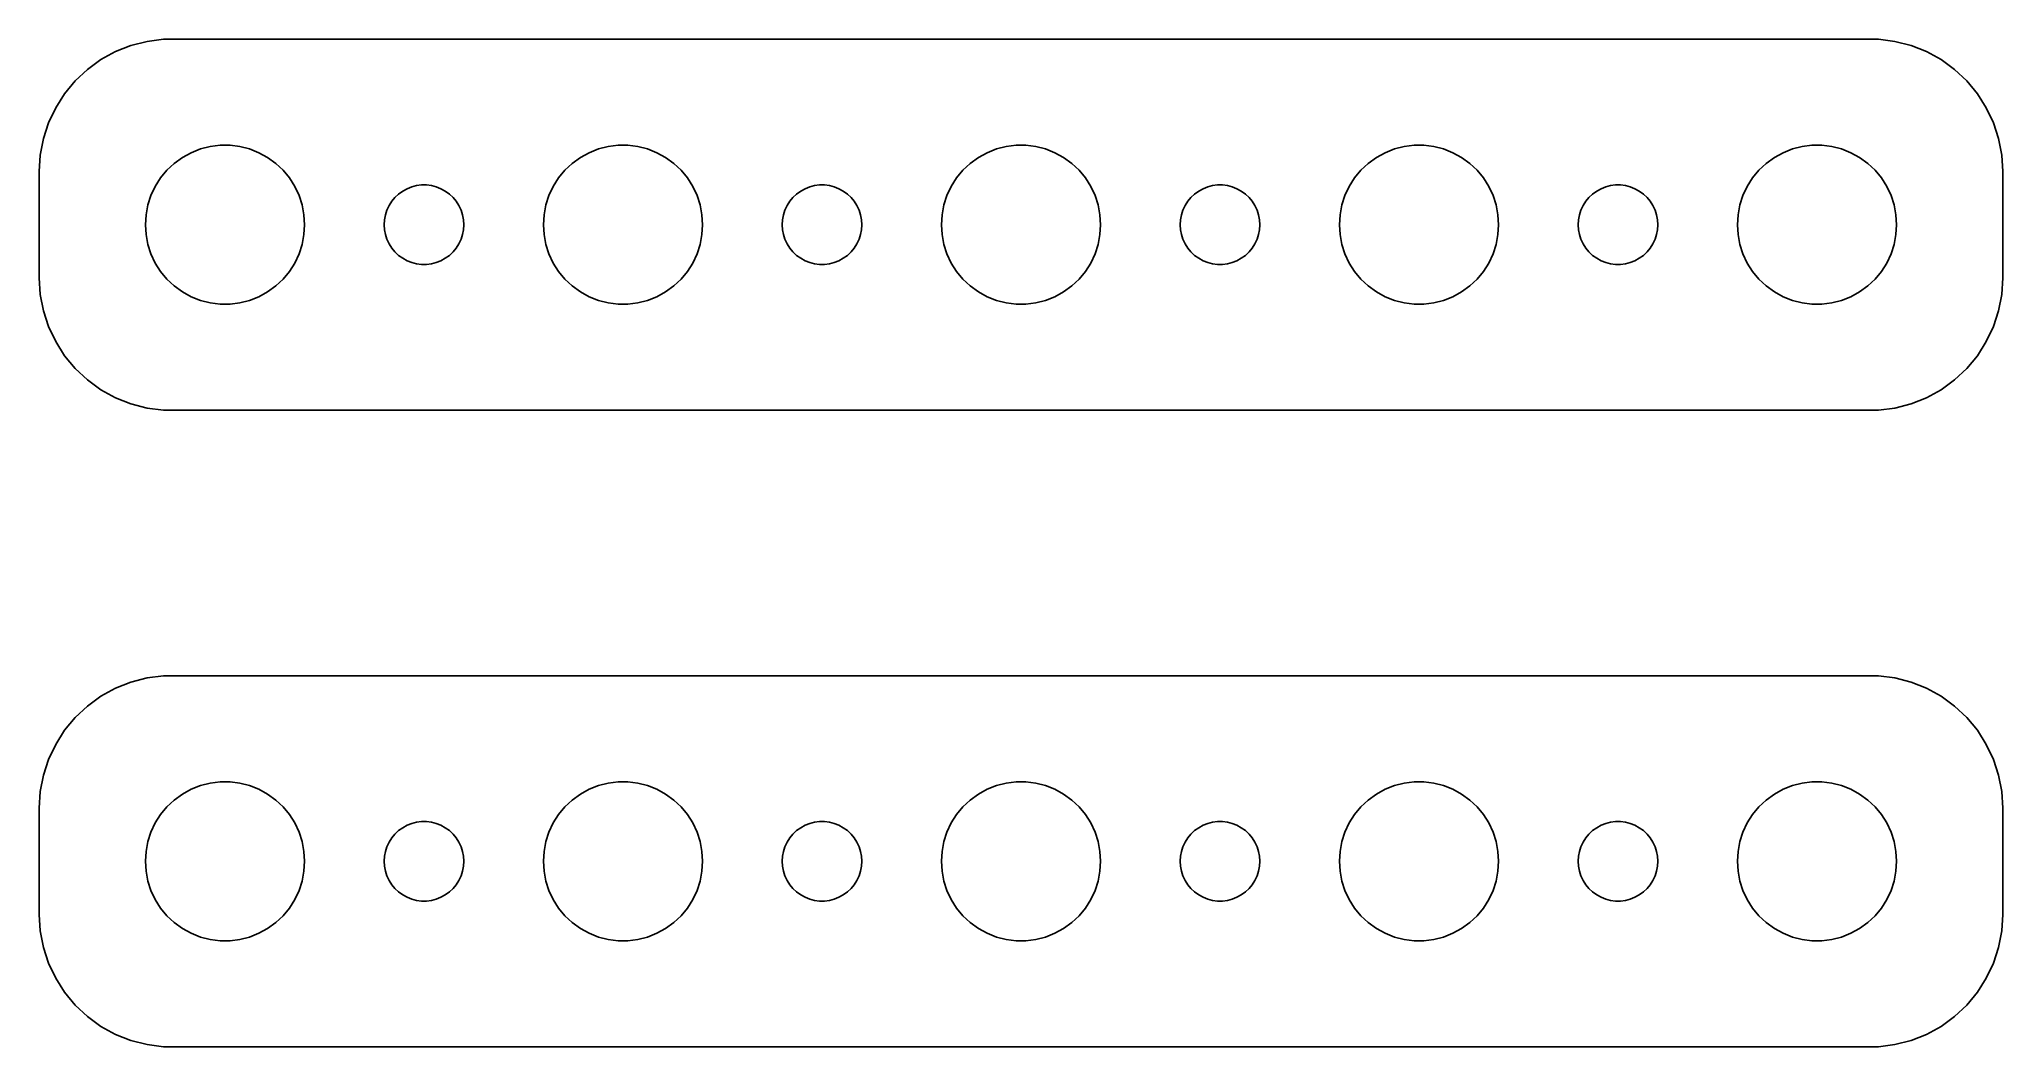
# Model space of a CAD drawing. Header units: metres. Extents: x -37 to 37, y 41 to 79.
import ezdxf

# ---------------------------------------------------------------- set-up
doc = ezdxf.new("R2010")
doc.units = ezdxf.units.M

msp = doc.modelspace()

# ---------------------------------------------------------------- linework, layer by layer
for p, q in [((-34.1289, 78.5241), (-34.6791, 78.2216)), ((-33.5451, 78.7553), (-34.1289, 78.5241)), ((-32.9369, 78.9114), (-33.5451, 78.7553)), ((-32.3139, 78.9901), (-32.9369, 78.9114)), ((32.3139, 78.9901), (-32.3139, 78.9901)), ((32.9369, 78.9114), (32.3139, 78.9901)), ((33.5451, 78.7553), (32.9369, 78.9114)), ((34.1289, 78.5241), (33.5451, 78.7553)), ((34.6791, 78.2216), (34.1289, 78.5241)), ((-35.1871, 77.8526), (-35.6448, 77.4227)), ((-34.6791, 78.2216), (-35.1871, 77.8526)), ((35.1871, 77.8526), (34.6791, 78.2216)), ((35.6448, 77.4227), (35.1871, 77.8526)), ((-35.6448, 77.4227), (-36.0451, 76.9389)), ((36.0451, 76.9389), (35.6448, 77.4227)), ((-36.3815, 76.4088), (-36.6489, 75.8406)), ((-36.0451, 76.9389), (-36.3815, 76.4088)), ((36.3815, 76.4088), (36.0451, 76.9389)), ((36.6489, 75.8406), (36.3815, 76.4088)), ((-36.6489, 75.8406), (-36.8429, 75.2434)), ((36.8429, 75.2434), (36.6489, 75.8406)), ((-36.8429, 75.2434), (-36.9606, 74.6267)), ((-31.2773, 74.7145), (-30.927, 74.8532)), ((-30.927, 74.8532), (-30.5621, 74.9469)), ((-30.5621, 74.9469), (-30.1884, 74.9941)), ((-30.1884, 74.9941), (-29.8116, 74.9941)), ((-29.8116, 74.9941), (-29.4379, 74.9469)), ((-29.4379, 74.9469), (-29.0729, 74.8532)), ((-29.0729, 74.8532), (-28.7227, 74.7145)), ((-16.2773, 74.7145), (-15.927, 74.8532)), ((-15.927, 74.8532), (-15.5621, 74.9469)), ((-15.5621, 74.9469), (-15.1884, 74.9941)), ((-15.1884, 74.9941), (-14.8116, 74.9941)), ((-14.8116, 74.9941), (-14.4379, 74.9469)), ((-14.4379, 74.9469), (-14.0729, 74.8532)), ((-14.0729, 74.8532), (-13.7227, 74.7145)), ((-1.27733, 74.7145), (-0.92705, 74.8532)), ((-0.92705, 74.8532), (-0.56213, 74.9469)), ((-0.56213, 74.9469), (-0.18837, 74.9941)), ((-0.18837, 74.9941), (0.18837, 74.9941)), ((0.18837, 74.9941), (0.56213, 74.9469)), ((0.56213, 74.9469), (0.92705, 74.8532)), ((0.92705, 74.8532), (1.27733, 74.7145)), ((13.7227, 74.7145), (14.0729, 74.8532)), ((14.0729, 74.8532), (14.4379, 74.9469)), ((14.4379, 74.9469), (14.8116, 74.9941)), ((14.8116, 74.9941), (15.1884, 74.9941)), ((15.1884, 74.9941), (15.5621, 74.9469)), ((15.5621, 74.9469), (15.927, 74.8532)), ((15.927, 74.8532), (16.2773, 74.7145)), ((28.7227, 74.7145), (29.0729, 74.8532)), ((29.0729, 74.8532), (29.4379, 74.9469)), ((29.4379, 74.9469), (29.8116, 74.9941)), ((29.8116, 74.9941), (30.1884, 74.9941)), ((30.1884, 74.9941), (30.5621, 74.9469)), ((30.5621, 74.9469), (30.927, 74.8532)), ((30.927, 74.8532), (31.2773, 74.7145)), ((36.9606, 74.6267), (36.8429, 75.2434)), ((-36.9606, 74.6267), (-37, 74)), ((-37, 74), (-37, 70)), ((-32.427, 73.7634), (-32.1869, 74.0536)), ((-32.1869, 74.0536), (-31.9123, 74.3115)), ((-31.9123, 74.3115), (-31.6075, 74.533)), ((-31.6075, 74.533), (-31.2773, 74.7145)), ((-28.7227, 74.7145), (-28.3925, 74.533)), ((-28.3925, 74.533), (-28.0877, 74.3115)), ((-28.0877, 74.3115), (-27.8131, 74.0536)), ((-27.8131, 74.0536), (-27.5729, 73.7634)), ((-17.427, 73.7634), (-17.1869, 74.0536)), ((-17.1869, 74.0536), (-16.9123, 74.3115)), ((-16.9123, 74.3115), (-16.6075, 74.533)), ((-16.6075, 74.533), (-16.2773, 74.7145)), ((-13.7227, 74.7145), (-13.3925, 74.533)), ((-13.3925, 74.533), (-13.0877, 74.3115)), ((-13.0877, 74.3115), (-12.8131, 74.0536)), ((-12.8131, 74.0536), (-12.5729, 73.7634)), ((-2.42705, 73.7634), (-2.1869, 74.0536)), ((-2.1869, 74.0536), (-1.91226, 74.3115)), ((-1.91226, 74.3115), (-1.60747, 74.533)), ((-1.60747, 74.533), (-1.27733, 74.7145)), ((1.27733, 74.7145), (1.60747, 74.533)), ((1.60747, 74.533), (1.91226, 74.3115)), ((1.91226, 74.3115), (2.1869, 74.0536)), ((2.1869, 74.0536), (2.42705, 73.7634)), ((12.5729, 73.7634), (12.8131, 74.0536)), ((12.8131, 74.0536), (13.0877, 74.3115)), ((13.0877, 74.3115), (13.3925, 74.533)), ((13.3925, 74.533), (13.7227, 74.7145)), ((16.2773, 74.7145), (16.6075, 74.533)), ((16.6075, 74.533), (16.9123, 74.3115)), ((16.9123, 74.3115), (17.1869, 74.0536)), ((17.1869, 74.0536), (17.427, 73.7634)), ((27.5729, 73.7634), (27.8131, 74.0536)), ((27.8131, 74.0536), (28.0877, 74.3115)), ((28.0877, 74.3115), (28.3925, 74.533)), ((28.3925, 74.533), (28.7227, 74.7145)), ((31.2773, 74.7145), (31.6075, 74.533)), ((31.6075, 74.533), (31.9123, 74.3115)), ((31.9123, 74.3115), (32.1869, 74.0536)), ((32.1869, 74.0536), (32.427, 73.7634)), ((37, 74), (36.9606, 74.6267)), ((37, 70), (37, 74)), ((-32.7893, 73.1044), (-32.6289, 73.4453)), ((-32.6289, 73.4453), (-32.427, 73.7634)), ((-27.5729, 73.7634), (-27.3711, 73.4453)), ((-27.3711, 73.4453), (-27.2107, 73.1044)), ((-23.4561, 73.1558), (-23.3037, 73.2665)), ((-23.3037, 73.2665), (-23.1387, 73.3572)), ((-23.1387, 73.3572), (-22.9635, 73.4266)), ((-22.9635, 73.4266), (-22.7811, 73.4734)), ((-22.7811, 73.4734), (-22.5942, 73.497)), ((-22.5942, 73.497), (-22.4058, 73.497)), ((-22.4058, 73.497), (-22.2189, 73.4734)), ((-22.2189, 73.4734), (-22.0365, 73.4266)), ((-22.0365, 73.4266), (-21.8613, 73.3572)), ((-21.8613, 73.3572), (-21.6963, 73.2665)), ((-21.6963, 73.2665), (-21.5439, 73.1558)), ((-17.7893, 73.1044), (-17.6289, 73.4453)), ((-17.6289, 73.4453), (-17.427, 73.7634)), ((-12.5729, 73.7634), (-12.3711, 73.4453)), ((-12.3711, 73.4453), (-12.2107, 73.1044)), ((-8.45613, 73.1558), (-8.30373, 73.2665)), ((-8.30373, 73.2665), (-8.13866, 73.3572)), ((-8.13866, 73.3572), (-7.96352, 73.4266)), ((-7.96352, 73.4266), (-7.78107, 73.4734)), ((-7.78107, 73.4734), (-7.59418, 73.497)), ((-7.59418, 73.497), (-7.40581, 73.497)), ((-7.40581, 73.497), (-7.21892, 73.4734)), ((-7.21892, 73.4734), (-7.03647, 73.4266)), ((-7.03647, 73.4266), (-6.86133, 73.3572)), ((-6.86133, 73.3572), (-6.69626, 73.2665)), ((-6.69626, 73.2665), (-6.54385, 73.1558)), ((-2.78932, 73.1044), (-2.62891, 73.4453)), ((-2.62891, 73.4453), (-2.42705, 73.7634)), ((2.42705, 73.7634), (2.62891, 73.4453)), ((2.62891, 73.4453), (2.78932, 73.1044)), ((6.54385, 73.1558), (6.69626, 73.2665)), ((6.69626, 73.2665), (6.86133, 73.3572)), ((6.86133, 73.3572), (7.03647, 73.4266)), ((7.03647, 73.4266), (7.21892, 73.4734)), ((7.21892, 73.4734), (7.40581, 73.497)), ((7.40581, 73.497), (7.59418, 73.497)), ((7.59418, 73.497), (7.78107, 73.4734)), ((7.78107, 73.4734), (7.96352, 73.4266)), ((7.96352, 73.4266), (8.13866, 73.3572)), ((8.13866, 73.3572), (8.30373, 73.2665)), ((8.30373, 73.2665), (8.45613, 73.1558)), ((12.2107, 73.1044), (12.3711, 73.4453)), ((12.3711, 73.4453), (12.5729, 73.7634)), ((17.427, 73.7634), (17.6289, 73.4453)), ((17.6289, 73.4453), (17.7893, 73.1044)), ((21.5439, 73.1558), (21.6963, 73.2665)), ((21.6963, 73.2665), (21.8613, 73.3572)), ((21.8613, 73.3572), (22.0365, 73.4266)), ((22.0365, 73.4266), (22.2189, 73.4734)), ((22.2189, 73.4734), (22.4058, 73.497)), ((22.4058, 73.497), (22.5942, 73.497)), ((22.5942, 73.497), (22.7811, 73.4734)), ((22.7811, 73.4734), (22.9635, 73.4266)), ((22.9635, 73.4266), (23.1387, 73.3572)), ((23.1387, 73.3572), (23.3037, 73.2665)), ((23.3037, 73.2665), (23.4561, 73.1558)), ((27.2107, 73.1044), (27.3711, 73.4453)), ((27.3711, 73.4453), (27.5729, 73.7634)), ((32.427, 73.7634), (32.6289, 73.4453)), ((32.6289, 73.4453), (32.7893, 73.1044)), ((-32.9763, 72.376), (-32.9057, 72.7461)), ((-32.9057, 72.7461), (-32.7893, 73.1044)), ((-27.2107, 73.1044), (-27.0942, 72.7461)), ((-27.0942, 72.7461), (-27.0237, 72.376)), ((-23.9529, 72.373), (-23.8947, 72.5522)), ((-23.8947, 72.5522), (-23.8145, 72.7226)), ((-23.8145, 72.7226), (-23.7135, 72.8817)), ((-23.7135, 72.8817), (-23.5934, 73.0268)), ((-23.5934, 73.0268), (-23.4561, 73.1558)), ((-21.5439, 73.1558), (-21.4065, 73.0268)), ((-21.4065, 73.0268), (-21.2865, 72.8817)), ((-21.2865, 72.8817), (-21.1855, 72.7226)), ((-21.1855, 72.7226), (-21.1053, 72.5522)), ((-21.1053, 72.5522), (-21.0471, 72.373)), ((-17.9763, 72.376), (-17.9057, 72.7461)), ((-17.9057, 72.7461), (-17.7893, 73.1044)), ((-12.2107, 73.1044), (-12.0942, 72.7461)), ((-12.0942, 72.7461), (-12.0237, 72.376)), ((-8.95287, 72.373), (-8.89465, 72.5522)), ((-8.89465, 72.5522), (-8.81445, 72.7226)), ((-8.81445, 72.7226), (-8.71352, 72.8817)), ((-8.71352, 72.8817), (-8.59344, 73.0268)), ((-8.59344, 73.0268), (-8.45613, 73.1558)), ((-6.54385, 73.1558), (-6.40654, 73.0268)), ((-6.40654, 73.0268), (-6.28647, 72.8817)), ((-6.28647, 72.8817), (-6.18553, 72.7226)), ((-6.18553, 72.7226), (-6.10533, 72.5522)), ((-6.10533, 72.5522), (-6.04712, 72.373)), ((-2.97633, 72.376), (-2.90575, 72.7461)), ((-2.90575, 72.7461), (-2.78932, 73.1044)), ((2.78932, 73.1044), (2.90575, 72.7461)), ((2.90575, 72.7461), (2.97633, 72.376)), ((6.04712, 72.373), (6.10533, 72.5522)), ((6.10533, 72.5522), (6.18553, 72.7226)), ((6.18553, 72.7226), (6.28647, 72.8817)), ((6.28647, 72.8817), (6.40654, 73.0268)), ((6.40654, 73.0268), (6.54385, 73.1558)), ((8.45613, 73.1558), (8.59344, 73.0268)), ((8.59344, 73.0268), (8.71352, 72.8817)), ((8.71352, 72.8817), (8.81445, 72.7226)), ((8.81445, 72.7226), (8.89465, 72.5522)), ((8.89465, 72.5522), (8.95287, 72.373)), ((12.0237, 72.376), (12.0942, 72.7461)), ((12.0942, 72.7461), (12.2107, 73.1044)), ((17.7893, 73.1044), (17.9057, 72.7461)), ((17.9057, 72.7461), (17.9763, 72.376)), ((21.0471, 72.373), (21.1053, 72.5522)), ((21.1053, 72.5522), (21.1855, 72.7226)), ((21.1855, 72.7226), (21.2865, 72.8817)), ((21.2865, 72.8817), (21.4065, 73.0268)), ((21.4065, 73.0268), (21.5439, 73.1558)), ((23.4561, 73.1558), (23.5934, 73.0268)), ((23.5934, 73.0268), (23.7135, 72.8817)), ((23.7135, 72.8817), (23.8145, 72.7226)), ((23.8145, 72.7226), (23.8947, 72.5522)), ((23.8947, 72.5522), (23.9529, 72.373)), ((27.0237, 72.376), (27.0942, 72.7461)), ((27.0942, 72.7461), (27.2107, 73.1044)), ((32.7893, 73.1044), (32.9057, 72.7461)), ((32.9057, 72.7461), (32.9763, 72.376)), ((-33, 72), (-32.9763, 72.376)), ((-32.9763, 71.624), (-33, 72)), ((-27.0237, 72.376), (-27, 72)), ((-27, 72), (-27.0237, 71.624)), ((-24, 72), (-23.9882, 72.188)), ((-23.9882, 71.812), (-24, 72)), ((-23.9882, 72.188), (-23.9529, 72.373)), ((-23.9529, 71.627), (-23.9882, 71.812)), ((-21.0471, 72.373), (-21.0118, 72.188)), ((-21.0118, 71.812), (-21.0471, 71.627)), ((-21.0118, 72.188), (-21, 72)), ((-21, 72), (-21.0118, 71.812)), ((-18, 72), (-17.9763, 72.376)), ((-17.9763, 71.624), (-18, 72)), ((-12.0237, 72.376), (-12, 72)), ((-12, 72), (-12.0237, 71.624)), ((-9, 72), (-8.98816, 72.188)), ((-8.98816, 71.812), (-9, 72)), ((-8.98816, 72.188), (-8.95287, 72.373)), ((-8.95287, 71.627), (-8.98816, 71.812)), ((-6.04712, 72.373), (-6.01183, 72.188)), ((-6.01183, 71.812), (-6.04712, 71.627)), ((-6.01183, 72.188), (-6, 72)), ((-6, 72), (-6.01183, 71.812)), ((-3, 72), (-2.97633, 72.376)), ((-2.97633, 71.624), (-3, 72)), ((2.97633, 72.376), (3, 72)), ((3, 72), (2.97633, 71.624)), ((6, 72), (6.01183, 72.188)), ((6.01183, 71.812), (6, 72)), ((6.01183, 72.188), (6.04712, 72.373)), ((6.04712, 71.627), (6.01183, 71.812)), ((8.95287, 72.373), (8.98816, 72.188)), ((8.98816, 71.812), (8.95287, 71.627)), ((8.98816, 72.188), (9, 72)), ((9, 72), (8.98816, 71.812)), ((12, 72), (12.0237, 72.376)), ((12.0237, 71.624), (12, 72)), ((17.9763, 72.376), (18, 72)), ((18, 72), (17.9763, 71.624)), ((21, 72), (21.0118, 72.188)), ((21.0118, 71.812), (21, 72)), ((21.0118, 72.188), (21.0471, 72.373)), ((21.0471, 71.627), (21.0118, 71.812)), ((23.9529, 72.373), (23.9882, 72.188)), ((23.9882, 71.812), (23.9529, 71.627)), ((23.9882, 72.188), (24, 72)), ((24, 72), (23.9882, 71.812)), ((27, 72), (27.0237, 72.376)), ((27.0237, 71.624), (27, 72)), ((32.9763, 72.376), (33, 72)), ((33, 72), (32.9763, 71.624)), ((-32.9057, 71.2539), (-32.9763, 71.624)), ((-32.7893, 70.8956), (-32.9057, 71.2539)), ((-27.0942, 71.2539), (-27.2107, 70.8956)), ((-27.0237, 71.624), (-27.0942, 71.2539)), ((-23.8947, 71.4478), (-23.9529, 71.627)), ((-23.8145, 71.2774), (-23.8947, 71.4478)), ((-23.7135, 71.1183), (-23.8145, 71.2774)), ((-23.5934, 70.9732), (-23.7135, 71.1183)), ((-21.2865, 71.1183), (-21.4065, 70.9732)), ((-21.1855, 71.2774), (-21.2865, 71.1183)), ((-21.1053, 71.4478), (-21.1855, 71.2774)), ((-21.0471, 71.627), (-21.1053, 71.4478)), ((-17.9057, 71.2539), (-17.9763, 71.624)), ((-17.7893, 70.8956), (-17.9057, 71.2539)), ((-12.0942, 71.2539), (-12.2107, 70.8956)), ((-12.0237, 71.624), (-12.0942, 71.2539)), ((-8.89465, 71.4478), (-8.95287, 71.627)), ((-8.81445, 71.2774), (-8.89465, 71.4478)), ((-8.71352, 71.1183), (-8.81445, 71.2774)), ((-8.59344, 70.9732), (-8.71352, 71.1183)), ((-6.28647, 71.1183), (-6.40654, 70.9732)), ((-6.18553, 71.2774), (-6.28647, 71.1183)), ((-6.10533, 71.4478), (-6.18553, 71.2774)), ((-6.04712, 71.627), (-6.10533, 71.4478)), ((-2.90575, 71.2539), (-2.97633, 71.624)), ((-2.78932, 70.8956), (-2.90575, 71.2539)), ((2.90575, 71.2539), (2.78932, 70.8956)), ((2.97633, 71.624), (2.90575, 71.2539)), ((6.10533, 71.4478), (6.04712, 71.627)), ((6.18553, 71.2774), (6.10533, 71.4478)), ((6.28647, 71.1183), (6.18553, 71.2774)), ((6.40654, 70.9732), (6.28647, 71.1183)), ((8.71352, 71.1183), (8.59344, 70.9732)), ((8.81445, 71.2774), (8.71352, 71.1183)), ((8.89465, 71.4478), (8.81445, 71.2774)), ((8.95287, 71.627), (8.89465, 71.4478)), ((12.0942, 71.2539), (12.0237, 71.624)), ((12.2107, 70.8956), (12.0942, 71.2539)), ((17.9057, 71.2539), (17.7893, 70.8956)), ((17.9763, 71.624), (17.9057, 71.2539)), ((21.1053, 71.4478), (21.0471, 71.627)), ((21.1855, 71.2774), (21.1053, 71.4478)), ((21.2865, 71.1183), (21.1855, 71.2774)), ((21.4065, 70.9732), (21.2865, 71.1183)), ((23.7135, 71.1183), (23.5934, 70.9732)), ((23.8145, 71.2774), (23.7135, 71.1183)), ((23.8947, 71.4478), (23.8145, 71.2774)), ((23.9529, 71.627), (23.8947, 71.4478)), ((27.0942, 71.2539), (27.0237, 71.624)), ((27.2107, 70.8956), (27.0942, 71.2539)), ((32.9057, 71.2539), (32.7893, 70.8956)), ((32.9763, 71.624), (32.9057, 71.2539)), ((-32.6289, 70.5547), (-32.7893, 70.8956)), ((-32.427, 70.2366), (-32.6289, 70.5547)), ((-27.3711, 70.5547), (-27.5729, 70.2366)), ((-27.2107, 70.8956), (-27.3711, 70.5547)), ((-23.4561, 70.8442), (-23.5934, 70.9732)), ((-23.3037, 70.7335), (-23.4561, 70.8442)), ((-23.1387, 70.6428), (-23.3037, 70.7335)), ((-22.9635, 70.5734), (-23.1387, 70.6428)), ((-22.7811, 70.5266), (-22.9635, 70.5734)), ((-22.5942, 70.503), (-22.7811, 70.5266)), ((-22.4058, 70.503), (-22.5942, 70.503)), ((-22.2189, 70.5266), (-22.4058, 70.503)), ((-22.0365, 70.5734), (-22.2189, 70.5266)), ((-21.8613, 70.6428), (-22.0365, 70.5734)), ((-21.6963, 70.7335), (-21.8613, 70.6428)), ((-21.5439, 70.8442), (-21.6963, 70.7335)), ((-21.4065, 70.9732), (-21.5439, 70.8442)), ((-17.6289, 70.5547), (-17.7893, 70.8956)), ((-17.427, 70.2366), (-17.6289, 70.5547)), ((-12.3711, 70.5547), (-12.5729, 70.2366)), ((-12.2107, 70.8956), (-12.3711, 70.5547)), ((-8.45613, 70.8442), (-8.59344, 70.9732)), ((-8.30373, 70.7335), (-8.45613, 70.8442)), ((-8.13866, 70.6428), (-8.30373, 70.7335)), ((-7.96352, 70.5734), (-8.13866, 70.6428)), ((-7.78107, 70.5266), (-7.96352, 70.5734)), ((-7.59418, 70.503), (-7.78107, 70.5266)), ((-7.40581, 70.503), (-7.59418, 70.503)), ((-7.21892, 70.5266), (-7.40581, 70.503)), ((-7.03647, 70.5734), (-7.21892, 70.5266)), ((-6.86133, 70.6428), (-7.03647, 70.5734)), ((-6.69626, 70.7335), (-6.86133, 70.6428)), ((-6.54385, 70.8442), (-6.69626, 70.7335)), ((-6.40654, 70.9732), (-6.54385, 70.8442)), ((-2.62891, 70.5547), (-2.78932, 70.8956)), ((-2.42705, 70.2366), (-2.62891, 70.5547)), ((2.62891, 70.5547), (2.42705, 70.2366)), ((2.78932, 70.8956), (2.62891, 70.5547)), ((6.54385, 70.8442), (6.40654, 70.9732)), ((6.69626, 70.7335), (6.54385, 70.8442)), ((6.86133, 70.6428), (6.69626, 70.7335)), ((7.03647, 70.5734), (6.86133, 70.6428)), ((7.21892, 70.5266), (7.03647, 70.5734)), ((7.40581, 70.503), (7.21892, 70.5266)), ((7.59418, 70.503), (7.40581, 70.503)), ((7.78107, 70.5266), (7.59418, 70.503)), ((7.96352, 70.5734), (7.78107, 70.5266)), ((8.13866, 70.6428), (7.96352, 70.5734)), ((8.30373, 70.7335), (8.13866, 70.6428)), ((8.45613, 70.8442), (8.30373, 70.7335)), ((8.59344, 70.9732), (8.45613, 70.8442)), ((12.3711, 70.5547), (12.2107, 70.8956)), ((12.5729, 70.2366), (12.3711, 70.5547)), ((17.6289, 70.5547), (17.427, 70.2366)), ((17.7893, 70.8956), (17.6289, 70.5547)), ((21.5439, 70.8442), (21.4065, 70.9732)), ((21.6963, 70.7335), (21.5439, 70.8442)), ((21.8613, 70.6428), (21.6963, 70.7335)), ((22.0365, 70.5734), (21.8613, 70.6428)), ((22.2189, 70.5266), (22.0365, 70.5734)), ((22.4058, 70.503), (22.2189, 70.5266)), ((22.5942, 70.503), (22.4058, 70.503)), ((22.7811, 70.5266), (22.5942, 70.503)), ((22.9635, 70.5734), (22.7811, 70.5266)), ((23.1387, 70.6428), (22.9635, 70.5734)), ((23.3037, 70.7335), (23.1387, 70.6428)), ((23.4561, 70.8442), (23.3037, 70.7335)), ((23.5934, 70.9732), (23.4561, 70.8442)), ((27.3711, 70.5547), (27.2107, 70.8956)), ((27.5729, 70.2366), (27.3711, 70.5547)), ((32.6289, 70.5547), (32.427, 70.2366)), ((32.7893, 70.8956), (32.6289, 70.5547)), ((-37, 70), (-36.9606, 69.3733)), ((-32.1869, 69.9464), (-32.427, 70.2366)), ((-31.9123, 69.6885), (-32.1869, 69.9464)), ((-31.6075, 69.467), (-31.9123, 69.6885)), ((-28.0877, 69.6885), (-28.3925, 69.467)), ((-27.8131, 69.9464), (-28.0877, 69.6885)), ((-27.5729, 70.2366), (-27.8131, 69.9464)), ((-17.1869, 69.9464), (-17.427, 70.2366)), ((-16.9123, 69.6885), (-17.1869, 69.9464)), ((-16.6075, 69.467), (-16.9123, 69.6885)), ((-13.0877, 69.6885), (-13.3925, 69.467)), ((-12.8131, 69.9464), (-13.0877, 69.6885)), ((-12.5729, 70.2366), (-12.8131, 69.9464)), ((-2.1869, 69.9464), (-2.42705, 70.2366)), ((-1.91226, 69.6885), (-2.1869, 69.9464)), ((-1.60747, 69.467), (-1.91226, 69.6885)), ((1.91226, 69.6885), (1.60747, 69.467)), ((2.1869, 69.9464), (1.91226, 69.6885)), ((2.42705, 70.2366), (2.1869, 69.9464)), ((12.8131, 69.9464), (12.5729, 70.2366)), ((13.0877, 69.6885), (12.8131, 69.9464)), ((13.3925, 69.467), (13.0877, 69.6885)), ((16.9123, 69.6885), (16.6075, 69.467)), ((17.1869, 69.9464), (16.9123, 69.6885)), ((17.427, 70.2366), (17.1869, 69.9464)), ((27.8131, 69.9464), (27.5729, 70.2366)), ((28.0877, 69.6885), (27.8131, 69.9464)), ((28.3925, 69.467), (28.0877, 69.6885)), ((31.9123, 69.6885), (31.6075, 69.467)), ((32.1869, 69.9464), (31.9123, 69.6885)), ((32.427, 70.2366), (32.1869, 69.9464)), ((36.9606, 69.3733), (37, 70)), ((-36.9606, 69.3733), (-36.8429, 68.7566)), ((-31.2773, 69.2855), (-31.6075, 69.467)), ((-30.927, 69.1468), (-31.2773, 69.2855)), ((-30.5621, 69.0531), (-30.927, 69.1468)), ((-30.1884, 69.0059), (-30.5621, 69.0531)), ((-29.8116, 69.0059), (-30.1884, 69.0059)), ((-29.4379, 69.0531), (-29.8116, 69.0059)), ((-29.0729, 69.1468), (-29.4379, 69.0531)), ((-28.7227, 69.2855), (-29.0729, 69.1468)), ((-28.3925, 69.467), (-28.7227, 69.2855)), ((-16.2773, 69.2855), (-16.6075, 69.467)), ((-15.927, 69.1468), (-16.2773, 69.2855)), ((-15.5621, 69.0531), (-15.927, 69.1468)), ((-15.1884, 69.0059), (-15.5621, 69.0531)), ((-14.8116, 69.0059), (-15.1884, 69.0059)), ((-14.4379, 69.0531), (-14.8116, 69.0059)), ((-14.0729, 69.1468), (-14.4379, 69.0531)), ((-13.7227, 69.2855), (-14.0729, 69.1468)), ((-13.3925, 69.467), (-13.7227, 69.2855)), ((-1.27733, 69.2855), (-1.60747, 69.467)), ((-0.92705, 69.1468), (-1.27733, 69.2855)), ((-0.56213, 69.0531), (-0.92705, 69.1468)), ((-0.18837, 69.0059), (-0.56213, 69.0531)), ((0.18837, 69.0059), (-0.18837, 69.0059)), ((0.56213, 69.0531), (0.18837, 69.0059)), ((0.92705, 69.1468), (0.56213, 69.0531)), ((1.27733, 69.2855), (0.92705, 69.1468)), ((1.60747, 69.467), (1.27733, 69.2855)), ((13.7227, 69.2855), (13.3925, 69.467)), ((14.0729, 69.1468), (13.7227, 69.2855)), ((14.4379, 69.0531), (14.0729, 69.1468)), ((14.8116, 69.0059), (14.4379, 69.0531)), ((15.1884, 69.0059), (14.8116, 69.0059)), ((15.5621, 69.0531), (15.1884, 69.0059)), ((15.927, 69.1468), (15.5621, 69.0531)), ((16.2773, 69.2855), (15.927, 69.1468)), ((16.6075, 69.467), (16.2773, 69.2855)), ((28.7227, 69.2855), (28.3925, 69.467)), ((29.0729, 69.1468), (28.7227, 69.2855)), ((29.4379, 69.0531), (29.0729, 69.1468)), ((29.8116, 69.0059), (29.4379, 69.0531)), ((30.1884, 69.0059), (29.8116, 69.0059)), ((30.5621, 69.0531), (30.1884, 69.0059)), ((30.927, 69.1468), (30.5621, 69.0531)), ((31.2773, 69.2855), (30.927, 69.1468)), ((31.6075, 69.467), (31.2773, 69.2855)), ((36.8429, 68.7566), (36.9606, 69.3733)), ((-36.8429, 68.7566), (-36.6489, 68.1594)), ((-36.6489, 68.1594), (-36.3815, 67.5912)), ((36.3815, 67.5912), (36.6489, 68.1594)), ((36.6489, 68.1594), (36.8429, 68.7566)), ((-36.3815, 67.5912), (-36.0451, 67.0611)), ((36.0451, 67.0611), (36.3815, 67.5912)), ((-36.0451, 67.0611), (-35.6448, 66.5773)), ((35.6448, 66.5773), (36.0451, 67.0611)), ((-35.6448, 66.5773), (-35.1871, 66.1474)), ((-35.1871, 66.1474), (-34.6791, 65.7784)), ((34.6791, 65.7784), (35.1871, 66.1474)), ((35.1871, 66.1474), (35.6448, 66.5773)), ((-34.6791, 65.7784), (-34.1289, 65.4759)), ((-34.1289, 65.4759), (-33.5451, 65.2447)), ((-33.5451, 65.2447), (-32.9369, 65.0886)), ((32.9369, 65.0886), (33.5451, 65.2447)), ((33.5451, 65.2447), (34.1289, 65.4759)), ((34.1289, 65.4759), (34.6791, 65.7784)), ((-32.9369, 65.0886), (-32.3139, 65.0099)), ((-32.3139, 65.0099), (32.3139, 65.0099)), ((32.3139, 65.0099), (32.9369, 65.0886)), ((-32.9369, 54.9114), (-33.5451, 54.7553)), ((-32.3139, 54.9901), (-32.9369, 54.9114)), ((32.3139, 54.9901), (-32.3139, 54.9901)), ((32.9369, 54.9114), (32.3139, 54.9901)), ((33.5451, 54.7553), (32.9369, 54.9114)), ((-34.6791, 54.2216), (-35.1871, 53.8526)), ((-34.1289, 54.5241), (-34.6791, 54.2216)), ((-33.5451, 54.7553), (-34.1289, 54.5241)), ((34.1289, 54.5241), (33.5451, 54.7553)), ((34.6791, 54.2216), (34.1289, 54.5241)), ((35.1871, 53.8526), (34.6791, 54.2216)), ((-35.6448, 53.4227), (-36.0451, 52.9389)), ((-35.1871, 53.8526), (-35.6448, 53.4227)), ((35.6448, 53.4227), (35.1871, 53.8526)), ((36.0451, 52.9389), (35.6448, 53.4227)), ((-36.0451, 52.9389), (-36.3815, 52.4088)), ((36.3815, 52.4088), (36.0451, 52.9389)), ((-36.6489, 51.8406), (-36.8429, 51.2434)), ((-36.3815, 52.4088), (-36.6489, 51.8406)), ((36.6489, 51.8406), (36.3815, 52.4088)), ((36.8429, 51.2434), (36.6489, 51.8406)), ((-36.8429, 51.2434), (-36.9606, 50.6267)), ((36.9606, 50.6267), (36.8429, 51.2434)), ((-36.9606, 50.6267), (-37, 50)), ((-31.9123, 50.3115), (-31.6075, 50.533)), ((-31.6075, 50.533), (-31.2773, 50.7145)), ((-31.2773, 50.7145), (-30.927, 50.8532)), ((-30.927, 50.8532), (-30.5621, 50.9469)), ((-30.5621, 50.9469), (-30.1884, 50.9941)), ((-30.1884, 50.9941), (-29.8116, 50.9941)), ((-29.8116, 50.9941), (-29.4379, 50.9469)), ((-29.4379, 50.9469), (-29.0729, 50.8532)), ((-29.0729, 50.8532), (-28.7227, 50.7145)), ((-28.7227, 50.7145), (-28.3925, 50.533)), ((-28.3925, 50.533), (-28.0877, 50.3115)), ((-16.9123, 50.3115), (-16.6075, 50.533)), ((-16.6075, 50.533), (-16.2773, 50.7145)), ((-16.2773, 50.7145), (-15.927, 50.8532)), ((-15.927, 50.8532), (-15.5621, 50.9469)), ((-15.5621, 50.9469), (-15.1884, 50.9941)), ((-15.1884, 50.9941), (-14.8116, 50.9941)), ((-14.8116, 50.9941), (-14.4379, 50.9469)), ((-14.4379, 50.9469), (-14.0729, 50.8532)), ((-14.0729, 50.8532), (-13.7227, 50.7145)), ((-13.7227, 50.7145), (-13.3925, 50.533)), ((-13.3925, 50.533), (-13.0877, 50.3115)), ((-1.91226, 50.3115), (-1.60747, 50.533)), ((-1.60747, 50.533), (-1.27733, 50.7145)), ((-1.27733, 50.7145), (-0.92705, 50.8532)), ((-0.92705, 50.8532), (-0.56213, 50.9469)), ((-0.56213, 50.9469), (-0.18837, 50.9941)), ((-0.18837, 50.9941), (0.18837, 50.9941)), ((0.18837, 50.9941), (0.56213, 50.9469)), ((0.56213, 50.9469), (0.92705, 50.8532)), ((0.92705, 50.8532), (1.27733, 50.7145)), ((1.27733, 50.7145), (1.60747, 50.533)), ((1.60747, 50.533), (1.91226, 50.3115)), ((13.0877, 50.3115), (13.3925, 50.533)), ((13.3925, 50.533), (13.7227, 50.7145)), ((13.7227, 50.7145), (14.0729, 50.8532)), ((14.0729, 50.8532), (14.4379, 50.9469)), ((14.4379, 50.9469), (14.8116, 50.9941)), ((14.8116, 50.9941), (15.1884, 50.9941)), ((15.1884, 50.9941), (15.5621, 50.9469)), ((15.5621, 50.9469), (15.927, 50.8532)), ((15.927, 50.8532), (16.2773, 50.7145)), ((16.2773, 50.7145), (16.6075, 50.533)), ((16.6075, 50.533), (16.9123, 50.3115)), ((28.0877, 50.3115), (28.3925, 50.533)), ((28.3925, 50.533), (28.7227, 50.7145)), ((28.7227, 50.7145), (29.0729, 50.8532)), ((29.0729, 50.8532), (29.4379, 50.9469)), ((29.4379, 50.9469), (29.8116, 50.9941)), ((29.8116, 50.9941), (30.1884, 50.9941)), ((30.1884, 50.9941), (30.5621, 50.9469)), ((30.5621, 50.9469), (30.927, 50.8532)), ((30.927, 50.8532), (31.2773, 50.7145)), ((31.2773, 50.7145), (31.6075, 50.533)), ((31.6075, 50.533), (31.9123, 50.3115)), ((37, 50), (36.9606, 50.6267)), ((-37, 50), (-37, 46)), ((-32.6289, 49.4453), (-32.427, 49.7634)), ((-32.427, 49.7634), (-32.1869, 50.0536)), ((-32.1869, 50.0536), (-31.9123, 50.3115)), ((-28.0877, 50.3115), (-27.8131, 50.0536)), ((-27.8131, 50.0536), (-27.5729, 49.7634)), ((-27.5729, 49.7634), (-27.3711, 49.4453)), ((-17.6289, 49.4453), (-17.427, 49.7634)), ((-17.427, 49.7634), (-17.1869, 50.0536)), ((-17.1869, 50.0536), (-16.9123, 50.3115)), ((-13.0877, 50.3115), (-12.8131, 50.0536)), ((-12.8131, 50.0536), (-12.5729, 49.7634)), ((-12.5729, 49.7634), (-12.3711, 49.4453)), ((-2.62891, 49.4453), (-2.42705, 49.7634)), ((-2.42705, 49.7634), (-2.1869, 50.0536)), ((-2.1869, 50.0536), (-1.91226, 50.3115)), ((1.91226, 50.3115), (2.1869, 50.0536)), ((2.1869, 50.0536), (2.42705, 49.7634)), ((2.42705, 49.7634), (2.62891, 49.4453)), ((12.3711, 49.4453), (12.5729, 49.7634)), ((12.5729, 49.7634), (12.8131, 50.0536)), ((12.8131, 50.0536), (13.0877, 50.3115)), ((16.9123, 50.3115), (17.1869, 50.0536)), ((17.1869, 50.0536), (17.427, 49.7634)), ((17.427, 49.7634), (17.6289, 49.4453)), ((27.3711, 49.4453), (27.5729, 49.7634)), ((27.5729, 49.7634), (27.8131, 50.0536)), ((27.8131, 50.0536), (28.0877, 50.3115)), ((31.9123, 50.3115), (32.1869, 50.0536)), ((32.1869, 50.0536), (32.427, 49.7634)), ((32.427, 49.7634), (32.6289, 49.4453)), ((37, 46), (37, 50)), ((-32.9057, 48.7461), (-32.7893, 49.1044)), ((-32.7893, 49.1044), (-32.6289, 49.4453)), ((-27.3711, 49.4453), (-27.2107, 49.1044)), ((-27.2107, 49.1044), (-27.0942, 48.7461)), ((-23.8145, 48.7226), (-23.7135, 48.8817)), ((-23.7135, 48.8817), (-23.5934, 49.0268)), ((-23.5934, 49.0268), (-23.4561, 49.1558)), ((-23.4561, 49.1558), (-23.3037, 49.2665)), ((-23.3037, 49.2665), (-23.1387, 49.3572)), ((-23.1387, 49.3572), (-22.9635, 49.4266)), ((-22.9635, 49.4266), (-22.7811, 49.4734)), ((-22.7811, 49.4734), (-22.5942, 49.497)), ((-22.5942, 49.497), (-22.4058, 49.497)), ((-22.4058, 49.497), (-22.2189, 49.4734)), ((-22.2189, 49.4734), (-22.0365, 49.4266)), ((-22.0365, 49.4266), (-21.8613, 49.3572)), ((-21.8613, 49.3572), (-21.6963, 49.2665)), ((-21.6963, 49.2665), (-21.5439, 49.1558)), ((-21.5439, 49.1558), (-21.4065, 49.0268)), ((-21.4065, 49.0268), (-21.2865, 48.8817)), ((-21.2865, 48.8817), (-21.1855, 48.7226)), ((-17.9057, 48.7461), (-17.7893, 49.1044)), ((-17.7893, 49.1044), (-17.6289, 49.4453)), ((-12.3711, 49.4453), (-12.2107, 49.1044)), ((-12.2107, 49.1044), (-12.0942, 48.7461)), ((-8.81445, 48.7226), (-8.71352, 48.8817)), ((-8.71352, 48.8817), (-8.59344, 49.0268)), ((-8.59344, 49.0268), (-8.45613, 49.1558)), ((-8.45613, 49.1558), (-8.30373, 49.2665)), ((-8.30373, 49.2665), (-8.13866, 49.3572)), ((-8.13866, 49.3572), (-7.96352, 49.4266)), ((-7.96352, 49.4266), (-7.78107, 49.4734)), ((-7.78107, 49.4734), (-7.59418, 49.497)), ((-7.59418, 49.497), (-7.40581, 49.497)), ((-7.40581, 49.497), (-7.21892, 49.4734)), ((-7.21892, 49.4734), (-7.03647, 49.4266)), ((-7.03647, 49.4266), (-6.86133, 49.3572)), ((-6.86133, 49.3572), (-6.69626, 49.2665)), ((-6.69626, 49.2665), (-6.54385, 49.1558)), ((-6.54385, 49.1558), (-6.40654, 49.0268)), ((-6.40654, 49.0268), (-6.28647, 48.8817)), ((-6.28647, 48.8817), (-6.18553, 48.7226)), ((-2.90575, 48.7461), (-2.78932, 49.1044)), ((-2.78932, 49.1044), (-2.62891, 49.4453)), ((2.62891, 49.4453), (2.78932, 49.1044)), ((2.78932, 49.1044), (2.90575, 48.7461)), ((6.18553, 48.7226), (6.28647, 48.8817)), ((6.28647, 48.8817), (6.40654, 49.0268)), ((6.40654, 49.0268), (6.54385, 49.1558)), ((6.54385, 49.1558), (6.69626, 49.2665)), ((6.69626, 49.2665), (6.86133, 49.3572)), ((6.86133, 49.3572), (7.03647, 49.4266)), ((7.03647, 49.4266), (7.21892, 49.4734)), ((7.21892, 49.4734), (7.40581, 49.497)), ((7.40581, 49.497), (7.59418, 49.497)), ((7.59418, 49.497), (7.78107, 49.4734)), ((7.78107, 49.4734), (7.96352, 49.4266)), ((7.96352, 49.4266), (8.13866, 49.3572)), ((8.13866, 49.3572), (8.30373, 49.2665)), ((8.30373, 49.2665), (8.45613, 49.1558)), ((8.45613, 49.1558), (8.59344, 49.0268)), ((8.59344, 49.0268), (8.71352, 48.8817)), ((8.71352, 48.8817), (8.81445, 48.7226)), ((12.0942, 48.7461), (12.2107, 49.1044)), ((12.2107, 49.1044), (12.3711, 49.4453)), ((17.6289, 49.4453), (17.7893, 49.1044)), ((17.7893, 49.1044), (17.9057, 48.7461)), ((21.1855, 48.7226), (21.2865, 48.8817)), ((21.2865, 48.8817), (21.4065, 49.0268)), ((21.4065, 49.0268), (21.5439, 49.1558)), ((21.5439, 49.1558), (21.6963, 49.2665)), ((21.6963, 49.2665), (21.8613, 49.3572)), ((21.8613, 49.3572), (22.0365, 49.4266)), ((22.0365, 49.4266), (22.2189, 49.4734)), ((22.2189, 49.4734), (22.4058, 49.497)), ((22.4058, 49.497), (22.5942, 49.497)), ((22.5942, 49.497), (22.7811, 49.4734)), ((22.7811, 49.4734), (22.9635, 49.4266)), ((22.9635, 49.4266), (23.1387, 49.3572)), ((23.1387, 49.3572), (23.3037, 49.2665)), ((23.3037, 49.2665), (23.4561, 49.1558)), ((23.4561, 49.1558), (23.5934, 49.0268)), ((23.5934, 49.0268), (23.7135, 48.8817)), ((23.7135, 48.8817), (23.8145, 48.7226)), ((27.0942, 48.7461), (27.2107, 49.1044)), ((27.2107, 49.1044), (27.3711, 49.4453)), ((32.6289, 49.4453), (32.7893, 49.1044)), ((32.7893, 49.1044), (32.9057, 48.7461)), ((-33, 48), (-32.9763, 48.376)), ((-32.9763, 48.376), (-32.9057, 48.7461)), ((-27.0942, 48.7461), (-27.0237, 48.376)), ((-27.0237, 48.376), (-27, 48)), ((-24, 48), (-23.9882, 48.188)), ((-23.9882, 48.188), (-23.9529, 48.373)), ((-23.9529, 48.373), (-23.8947, 48.5522)), ((-23.8947, 48.5522), (-23.8145, 48.7226)), ((-21.1855, 48.7226), (-21.1053, 48.5522)), ((-21.1053, 48.5522), (-21.0471, 48.373)), ((-21.0471, 48.373), (-21.0118, 48.188)), ((-21.0118, 48.188), (-21, 48)), ((-18, 48), (-17.9763, 48.376)), ((-17.9763, 48.376), (-17.9057, 48.7461)), ((-12.0942, 48.7461), (-12.0237, 48.376)), ((-12.0237, 48.376), (-12, 48)), ((-9, 48), (-8.98816, 48.188)), ((-8.98816, 48.188), (-8.95287, 48.373)), ((-8.95287, 48.373), (-8.89465, 48.5522)), ((-8.89465, 48.5522), (-8.81445, 48.7226)), ((-6.18553, 48.7226), (-6.10533, 48.5522)), ((-6.10533, 48.5522), (-6.04712, 48.373)), ((-6.04712, 48.373), (-6.01183, 48.188)), ((-6.01183, 48.188), (-6, 48)), ((-3, 48), (-2.97633, 48.376)), ((-2.97633, 48.376), (-2.90575, 48.7461)), ((2.90575, 48.7461), (2.97633, 48.376)), ((2.97633, 48.376), (3, 48)), ((6, 48), (6.01183, 48.188)), ((6.01183, 48.188), (6.04712, 48.373)), ((6.04712, 48.373), (6.10533, 48.5522)), ((6.10533, 48.5522), (6.18553, 48.7226)), ((8.81445, 48.7226), (8.89465, 48.5522)), ((8.89465, 48.5522), (8.95287, 48.373)), ((8.95287, 48.373), (8.98816, 48.188)), ((8.98816, 48.188), (9, 48)), ((12, 48), (12.0237, 48.376)), ((12.0237, 48.376), (12.0942, 48.7461)), ((17.9057, 48.7461), (17.9763, 48.376)), ((17.9763, 48.376), (18, 48)), ((21, 48), (21.0118, 48.188)), ((21.0118, 48.188), (21.0471, 48.373)), ((21.0471, 48.373), (21.1053, 48.5522)), ((21.1053, 48.5522), (21.1855, 48.7226)), ((23.8145, 48.7226), (23.8947, 48.5522)), ((23.8947, 48.5522), (23.9529, 48.373)), ((23.9529, 48.373), (23.9882, 48.188)), ((23.9882, 48.188), (24, 48)), ((27, 48), (27.0237, 48.376)), ((27.0237, 48.376), (27.0942, 48.7461)), ((32.9057, 48.7461), (32.9763, 48.376)), ((32.9763, 48.376), (33, 48)), ((-32.9763, 47.624), (-33, 48)), ((-32.9057, 47.2539), (-32.9763, 47.624)), ((-27.0237, 47.624), (-27.0942, 47.2539)), ((-27, 48), (-27.0237, 47.624)), ((-23.9882, 47.812), (-24, 48)), ((-23.9529, 47.627), (-23.9882, 47.812)), ((-23.8947, 47.4478), (-23.9529, 47.627)), ((-23.8145, 47.2774), (-23.8947, 47.4478)), ((-21.1053, 47.4478), (-21.1855, 47.2774)), ((-21.0471, 47.627), (-21.1053, 47.4478)), ((-21.0118, 47.812), (-21.0471, 47.627)), ((-21, 48), (-21.0118, 47.812)), ((-17.9763, 47.624), (-18, 48)), ((-17.9057, 47.2539), (-17.9763, 47.624)), ((-12.0237, 47.624), (-12.0942, 47.2539)), ((-12, 48), (-12.0237, 47.624)), ((-8.98816, 47.812), (-9, 48)), ((-8.95287, 47.627), (-8.98816, 47.812)), ((-8.89465, 47.4478), (-8.95287, 47.627)), ((-8.81445, 47.2774), (-8.89465, 47.4478)), ((-6.10533, 47.4478), (-6.18553, 47.2774)), ((-6.04712, 47.627), (-6.10533, 47.4478)), ((-6.01183, 47.812), (-6.04712, 47.627)), ((-6, 48), (-6.01183, 47.812)), ((-2.97633, 47.624), (-3, 48)), ((-2.90575, 47.2539), (-2.97633, 47.624)), ((2.97633, 47.624), (2.90575, 47.2539)), ((3, 48), (2.97633, 47.624)), ((6.01183, 47.812), (6, 48)), ((6.04712, 47.627), (6.01183, 47.812)), ((6.10533, 47.4478), (6.04712, 47.627)), ((6.18553, 47.2774), (6.10533, 47.4478)), ((8.89465, 47.4478), (8.81445, 47.2774)), ((8.95287, 47.627), (8.89465, 47.4478)), ((8.98816, 47.812), (8.95287, 47.627)), ((9, 48), (8.98816, 47.812)), ((12.0237, 47.624), (12, 48)), ((12.0942, 47.2539), (12.0237, 47.624)), ((17.9763, 47.624), (17.9057, 47.2539)), ((18, 48), (17.9763, 47.624)), ((21.0118, 47.812), (21, 48)), ((21.0471, 47.627), (21.0118, 47.812)), ((21.1053, 47.4478), (21.0471, 47.627)), ((21.1855, 47.2774), (21.1053, 47.4478)), ((23.8947, 47.4478), (23.8145, 47.2774)), ((23.9529, 47.627), (23.8947, 47.4478)), ((23.9882, 47.812), (23.9529, 47.627)), ((24, 48), (23.9882, 47.812)), ((27.0237, 47.624), (27, 48)), ((27.0942, 47.2539), (27.0237, 47.624)), ((32.9763, 47.624), (32.9057, 47.2539)), ((33, 48), (32.9763, 47.624)), ((-32.7893, 46.8956), (-32.9057, 47.2539)), ((-32.6289, 46.5547), (-32.7893, 46.8956)), ((-27.2107, 46.8956), (-27.3711, 46.5547)), ((-27.0942, 47.2539), (-27.2107, 46.8956)), ((-23.7135, 47.1183), (-23.8145, 47.2774)), ((-23.5934, 46.9732), (-23.7135, 47.1183)), ((-23.4561, 46.8442), (-23.5934, 46.9732)), ((-23.3037, 46.7335), (-23.4561, 46.8442)), ((-23.1387, 46.6428), (-23.3037, 46.7335)), ((-22.9635, 46.5734), (-23.1387, 46.6428)), ((-21.8613, 46.6428), (-22.0365, 46.5734)), ((-21.6963, 46.7335), (-21.8613, 46.6428)), ((-21.5439, 46.8442), (-21.6963, 46.7335)), ((-21.4065, 46.9732), (-21.5439, 46.8442)), ((-21.2865, 47.1183), (-21.4065, 46.9732)), ((-21.1855, 47.2774), (-21.2865, 47.1183)), ((-17.7893, 46.8956), (-17.9057, 47.2539)), ((-17.6289, 46.5547), (-17.7893, 46.8956)), ((-12.2107, 46.8956), (-12.3711, 46.5547)), ((-12.0942, 47.2539), (-12.2107, 46.8956)), ((-8.71352, 47.1183), (-8.81445, 47.2774)), ((-8.59344, 46.9732), (-8.71352, 47.1183)), ((-8.45613, 46.8442), (-8.59344, 46.9732)), ((-8.30373, 46.7335), (-8.45613, 46.8442)), ((-8.13866, 46.6428), (-8.30373, 46.7335)), ((-7.96352, 46.5734), (-8.13866, 46.6428)), ((-6.86133, 46.6428), (-7.03647, 46.5734)), ((-6.69626, 46.7335), (-6.86133, 46.6428)), ((-6.54385, 46.8442), (-6.69626, 46.7335)), ((-6.40654, 46.9732), (-6.54385, 46.8442)), ((-6.28647, 47.1183), (-6.40654, 46.9732)), ((-6.18553, 47.2774), (-6.28647, 47.1183)), ((-2.78932, 46.8956), (-2.90575, 47.2539)), ((-2.62891, 46.5547), (-2.78932, 46.8956)), ((2.78932, 46.8956), (2.62891, 46.5547)), ((2.90575, 47.2539), (2.78932, 46.8956)), ((6.28647, 47.1183), (6.18553, 47.2774)), ((6.40654, 46.9732), (6.28647, 47.1183)), ((6.54385, 46.8442), (6.40654, 46.9732)), ((6.69626, 46.7335), (6.54385, 46.8442)), ((6.86133, 46.6428), (6.69626, 46.7335)), ((7.03647, 46.5734), (6.86133, 46.6428)), ((8.13866, 46.6428), (7.96352, 46.5734)), ((8.30373, 46.7335), (8.13866, 46.6428)), ((8.45613, 46.8442), (8.30373, 46.7335)), ((8.59344, 46.9732), (8.45613, 46.8442)), ((8.71352, 47.1183), (8.59344, 46.9732)), ((8.81445, 47.2774), (8.71352, 47.1183)), ((12.2107, 46.8956), (12.0942, 47.2539)), ((12.3711, 46.5547), (12.2107, 46.8956)), ((17.7893, 46.8956), (17.6289, 46.5547)), ((17.9057, 47.2539), (17.7893, 46.8956)), ((21.2865, 47.1183), (21.1855, 47.2774)), ((21.4065, 46.9732), (21.2865, 47.1183)), ((21.5439, 46.8442), (21.4065, 46.9732)), ((21.6963, 46.7335), (21.5439, 46.8442)), ((21.8613, 46.6428), (21.6963, 46.7335)), ((22.0365, 46.5734), (21.8613, 46.6428)), ((23.1387, 46.6428), (22.9635, 46.5734)), ((23.3037, 46.7335), (23.1387, 46.6428)), ((23.4561, 46.8442), (23.3037, 46.7335)), ((23.5934, 46.9732), (23.4561, 46.8442)), ((23.7135, 47.1183), (23.5934, 46.9732)), ((23.8145, 47.2774), (23.7135, 47.1183)), ((27.2107, 46.8956), (27.0942, 47.2539)), ((27.3711, 46.5547), (27.2107, 46.8956)), ((32.7893, 46.8956), (32.6289, 46.5547)), ((32.9057, 47.2539), (32.7893, 46.8956)), ((-37, 46), (-36.9606, 45.3733)), ((-32.427, 46.2366), (-32.6289, 46.5547)), ((-32.1869, 45.9464), (-32.427, 46.2366)), ((-31.9123, 45.6885), (-32.1869, 45.9464)), ((-27.8131, 45.9464), (-28.0877, 45.6885)), ((-27.5729, 46.2366), (-27.8131, 45.9464)), ((-27.3711, 46.5547), (-27.5729, 46.2366)), ((-22.7811, 46.5266), (-22.9635, 46.5734)), ((-22.5942, 46.503), (-22.7811, 46.5266)), ((-22.4058, 46.503), (-22.5942, 46.503)), ((-22.2189, 46.5266), (-22.4058, 46.503)), ((-22.0365, 46.5734), (-22.2189, 46.5266)), ((-17.427, 46.2366), (-17.6289, 46.5547)), ((-17.1869, 45.9464), (-17.427, 46.2366)), ((-16.9123, 45.6885), (-17.1869, 45.9464)), ((-12.8131, 45.9464), (-13.0877, 45.6885)), ((-12.5729, 46.2366), (-12.8131, 45.9464)), ((-12.3711, 46.5547), (-12.5729, 46.2366)), ((-7.78107, 46.5266), (-7.96352, 46.5734)), ((-7.59418, 46.503), (-7.78107, 46.5266)), ((-7.40581, 46.503), (-7.59418, 46.503)), ((-7.21892, 46.5266), (-7.40581, 46.503)), ((-7.03647, 46.5734), (-7.21892, 46.5266)), ((-2.42705, 46.2366), (-2.62891, 46.5547)), ((-2.1869, 45.9464), (-2.42705, 46.2366)), ((-1.91226, 45.6885), (-2.1869, 45.9464)), ((2.1869, 45.9464), (1.91226, 45.6885)), ((2.42705, 46.2366), (2.1869, 45.9464)), ((2.62891, 46.5547), (2.42705, 46.2366)), ((7.21892, 46.5266), (7.03647, 46.5734)), ((7.40581, 46.503), (7.21892, 46.5266)), ((7.59418, 46.503), (7.40581, 46.503)), ((7.78107, 46.5266), (7.59418, 46.503)), ((7.96352, 46.5734), (7.78107, 46.5266)), ((12.5729, 46.2366), (12.3711, 46.5547)), ((12.8131, 45.9464), (12.5729, 46.2366)), ((13.0877, 45.6885), (12.8131, 45.9464)), ((17.1869, 45.9464), (16.9123, 45.6885)), ((17.427, 46.2366), (17.1869, 45.9464)), ((17.6289, 46.5547), (17.427, 46.2366)), ((22.2189, 46.5266), (22.0365, 46.5734)), ((22.4058, 46.503), (22.2189, 46.5266)), ((22.5942, 46.503), (22.4058, 46.503)), ((22.7811, 46.5266), (22.5942, 46.503)), ((22.9635, 46.5734), (22.7811, 46.5266)), ((27.5729, 46.2366), (27.3711, 46.5547)), ((27.8131, 45.9464), (27.5729, 46.2366)), ((28.0877, 45.6885), (27.8131, 45.9464)), ((32.1869, 45.9464), (31.9123, 45.6885)), ((32.427, 46.2366), (32.1869, 45.9464)), ((32.6289, 46.5547), (32.427, 46.2366)), ((36.9606, 45.3733), (37, 46)), ((-36.9606, 45.3733), (-36.8429, 44.7566)), ((-31.6075, 45.467), (-31.9123, 45.6885)), ((-31.2773, 45.2855), (-31.6075, 45.467)), ((-30.927, 45.1468), (-31.2773, 45.2855)), ((-30.5621, 45.0531), (-30.927, 45.1468)), ((-29.0729, 45.1468), (-29.4379, 45.0531)), ((-28.7227, 45.2855), (-29.0729, 45.1468)), ((-28.3925, 45.467), (-28.7227, 45.2855)), ((-28.0877, 45.6885), (-28.3925, 45.467)), ((-16.6075, 45.467), (-16.9123, 45.6885)), ((-16.2773, 45.2855), (-16.6075, 45.467)), ((-15.927, 45.1468), (-16.2773, 45.2855)), ((-15.5621, 45.0531), (-15.927, 45.1468)), ((-14.0729, 45.1468), (-14.4379, 45.0531)), ((-13.7227, 45.2855), (-14.0729, 45.1468)), ((-13.3925, 45.467), (-13.7227, 45.2855)), ((-13.0877, 45.6885), (-13.3925, 45.467)), ((-1.60747, 45.467), (-1.91226, 45.6885)), ((-1.27733, 45.2855), (-1.60747, 45.467)), ((-0.92705, 45.1468), (-1.27733, 45.2855)), ((-0.56213, 45.0531), (-0.92705, 45.1468)), ((0.92705, 45.1468), (0.56213, 45.0531)), ((1.27733, 45.2855), (0.92705, 45.1468)), ((1.60747, 45.467), (1.27733, 45.2855)), ((1.91226, 45.6885), (1.60747, 45.467)), ((13.3925, 45.467), (13.0877, 45.6885)), ((13.7227, 45.2855), (13.3925, 45.467)), ((14.0729, 45.1468), (13.7227, 45.2855)), ((14.4379, 45.0531), (14.0729, 45.1468)), ((15.927, 45.1468), (15.5621, 45.0531)), ((16.2773, 45.2855), (15.927, 45.1468)), ((16.6075, 45.467), (16.2773, 45.2855)), ((16.9123, 45.6885), (16.6075, 45.467)), ((28.3925, 45.467), (28.0877, 45.6885)), ((28.7227, 45.2855), (28.3925, 45.467)), ((29.0729, 45.1468), (28.7227, 45.2855)), ((29.4379, 45.0531), (29.0729, 45.1468)), ((30.927, 45.1468), (30.5621, 45.0531)), ((31.2773, 45.2855), (30.927, 45.1468)), ((31.6075, 45.467), (31.2773, 45.2855)), ((31.9123, 45.6885), (31.6075, 45.467)), ((36.8429, 44.7566), (36.9606, 45.3733)), ((-36.8429, 44.7566), (-36.6489, 44.1594)), ((-30.1884, 45.0059), (-30.5621, 45.0531)), ((-29.8116, 45.0059), (-30.1884, 45.0059)), ((-29.4379, 45.0531), (-29.8116, 45.0059)), ((-15.1884, 45.0059), (-15.5621, 45.0531)), ((-14.8116, 45.0059), (-15.1884, 45.0059)), ((-14.4379, 45.0531), (-14.8116, 45.0059)), ((-0.18837, 45.0059), (-0.56213, 45.0531)), ((0.18837, 45.0059), (-0.18837, 45.0059)), ((0.56213, 45.0531), (0.18837, 45.0059)), ((14.8116, 45.0059), (14.4379, 45.0531)), ((15.1884, 45.0059), (14.8116, 45.0059)), ((15.5621, 45.0531), (15.1884, 45.0059)), ((29.8116, 45.0059), (29.4379, 45.0531)), ((30.1884, 45.0059), (29.8116, 45.0059)), ((30.5621, 45.0531), (30.1884, 45.0059)), ((36.6489, 44.1594), (36.8429, 44.7566)), ((-36.6489, 44.1594), (-36.3815, 43.5912)), ((36.3815, 43.5912), (36.6489, 44.1594)), ((-36.3815, 43.5912), (-36.0451, 43.0611)), ((-36.0451, 43.0611), (-35.6448, 42.5773)), ((35.6448, 42.5773), (36.0451, 43.0611)), ((36.0451, 43.0611), (36.3815, 43.5912)), ((-35.6448, 42.5773), (-35.1871, 42.1474)), ((35.1871, 42.1474), (35.6448, 42.5773)), ((-35.1871, 42.1474), (-34.6791, 41.7784)), ((-34.6791, 41.7784), (-34.1289, 41.4759)), ((-34.1289, 41.4759), (-33.5451, 41.2447)), ((33.5451, 41.2447), (34.1289, 41.4759)), ((34.1289, 41.4759), (34.6791, 41.7784)), ((34.6791, 41.7784), (35.1871, 42.1474)), ((-33.5451, 41.2447), (-32.9369, 41.0886)), ((-32.9369, 41.0886), (-32.3139, 41.0099)), ((-32.3139, 41.0099), (32.3139, 41.0099)), ((32.3139, 41.0099), (32.9369, 41.0886)), ((32.9369, 41.0886), (33.5451, 41.2447))]:
    msp.add_line(p, q)

doc.saveas('drawing.dxf')
